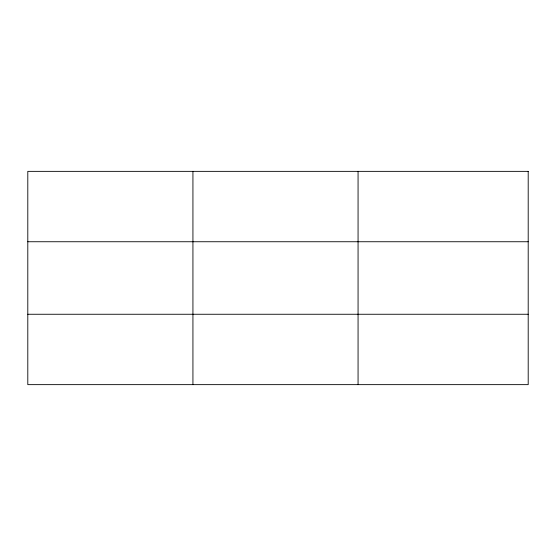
<?xml version="1.0" encoding="UTF-8"?>
<svg xmlns="http://www.w3.org/2000/svg" width="556" height="556" viewBox="0 0 556 556"><rect width="100%" height="100%" fill="white"/><g stroke="black" fill="none" stroke-linecap="round" stroke-linejoin="round"><path stroke-width="0.83" d="M192.932 384.641L192.932 171.359M358.064 384.641L358.064 171.359M27.8 241.742L528.2 241.742M27.8 314.258L528.2 314.258M528.2 171.359L528.2 384.641L27.8 384.641L27.8 171.359L528.2 171.359"/></g></svg>
